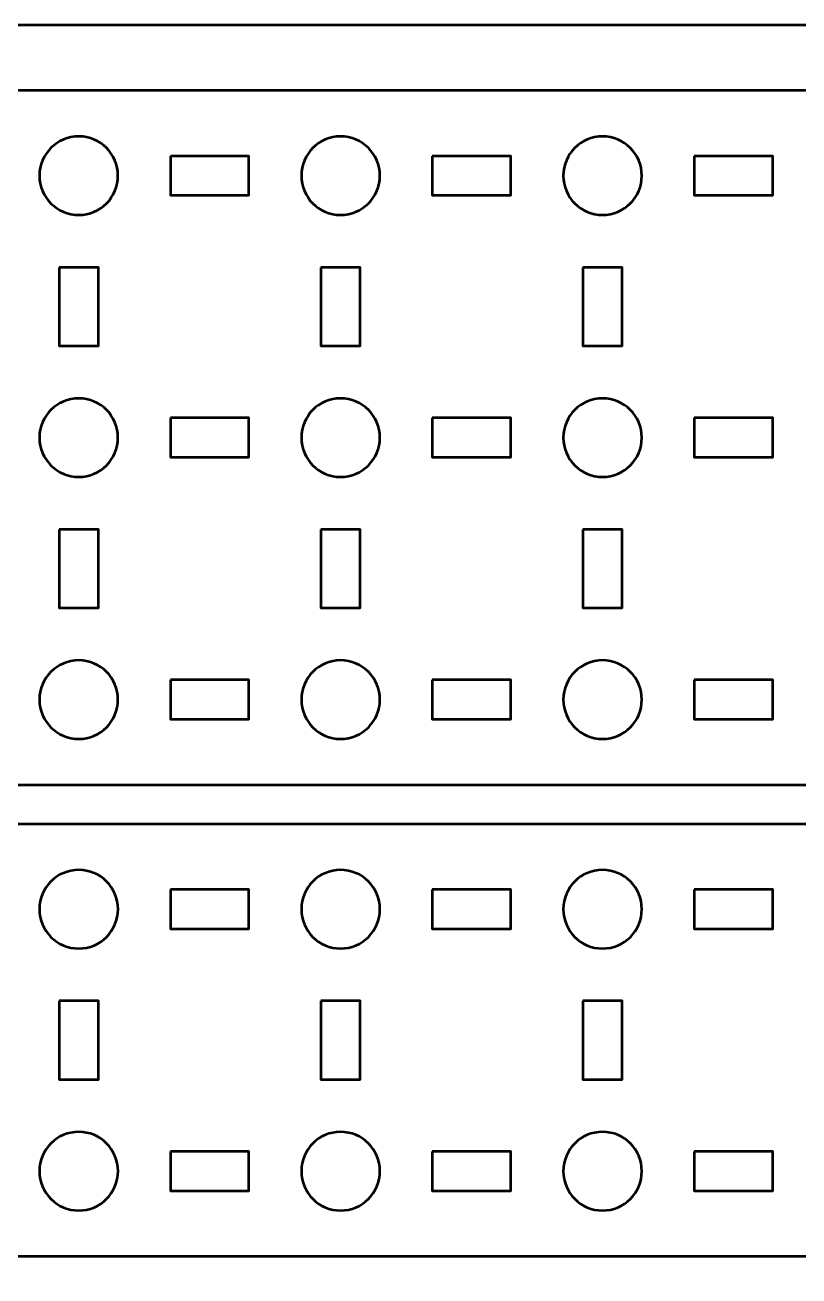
# Model space of a CAD drawing. Header units: centimetres. Extents: x -21 to 0, y -29.7 to 0.
# Drawn here: x -15.91 to -10, y -9.55 to 0 of the extents above; entities that cross this region are included whole.
import ezdxf

# ---------------------------------------------------------------- set-up
doc = ezdxf.new("R2010")
doc.units = ezdxf.units.CM
doc.header["$MEASUREMENT"] = 0
doc.layers.add('Layer 1', color=7, linetype='Continuous')

msp = doc.modelspace()

# ---------------------------------------------------------------- linework, layer by layer
at = {"layer": 'Layer 1', "color": 22, "lineweight": 53}
msp.add_open_spline([(-21.00003, -29.19996), (-21.00003, -29.19996), (-21.00003, -0.49992), (-21.00003, -0.49992), (-21.00003, -0.49992), (-21.00003, -0.22295), (-20.77694, 0.00004), (-20.49994, 0.00004), (-20.49994, 0.00004), (-20.49994, 0.00004), (-0.50008, 0.00004), (-0.50008, 0.00004), (-0.50008, 0.00004), (-0.22294, 0.00004), (0.00002, -0.22295), (0.00002, -0.49992), (0.00002, -0.49992), (0.00002, -0.49992), (0.00002, -29.19996), (0.00002, -29.19996), (0.00002, -29.19996), (0.00002, -29.47696), (-0.22294, -29.70005), (-0.50008, -29.70005), (-0.50008, -29.70005), (-0.50008, -29.70005), (-20.49994, -29.70005), (-20.49994, -29.70005), (-20.49994, -29.70005), (-20.77694, -29.70005), (-21.00003, -29.47696), (-21.00003, -29.19996)], degree=3, knots=[0, 0, 0, 0, 0.125, 0.125, 0.125, 0.125, 0.25, 0.25, 0.25, 0.25, 0.375, 0.375, 0.375, 0.375, 0.5, 0.5, 0.5, 0.5, 0.625, 0.625, 0.625, 0.625, 0.75, 0.75, 0.75, 0.75, 0.875, 0.875, 0.875, 0.875, 1, 1, 1, 1], dxfattribs=at)
at = {"layer": 'Layer 1', "color": 2, "lineweight": 53}
for points in [[(-19.65, -0.50001), (-19.65, -0.50001), (-1.35007, -0.50001), (-1.35007, -0.50001), (-1.35007, -0.50001), (-1.07307, -0.50001), (-0.84997, -0.7231), (-0.84997, -1.0001), (-0.84997, -1.0001), (-0.84997, -1.0001), (-0.84997, -5.29997), (-0.84997, -5.29997), (-0.84997, -5.29997), (-0.84997, -5.57711), (-1.07307, -5.80007), (-1.35007, -5.80007), (-1.35007, -5.80007), (-1.35007, -5.80007), (-19.65, -5.80007), (-19.65, -5.80007), (-19.65, -5.80007), (-19.927, -5.80007), (-20.15009, -5.57711), (-20.15009, -5.29997), (-20.15009, -5.29997), (-20.15009, -5.29997), (-20.15009, -1.0001), (-20.15009, -1.0001), (-20.15009, -1.0001), (-20.15009, -0.7231), (-19.927, -0.50001), (-19.65, -0.50001)], [(-19.64994, -6.10001), (-19.64994, -6.10001), (-1.35007, -6.10001), (-1.35007, -6.10001), (-1.35007, -6.10001), (-1.07307, -6.10001), (-0.84997, -6.32311), (-0.84997, -6.60011), (-0.84997, -6.60011), (-0.84997, -6.60011), (-0.84997, -8.90003), (-0.84997, -8.90003), (-0.84997, -8.90003), (-0.84997, -9.17704), (-1.07307, -9.39999), (-1.35007, -9.39999), (-1.35007, -9.39999), (-1.35007, -9.39999), (-19.64994, -9.39999), (-19.64994, -9.39999), (-19.64994, -9.39999), (-19.92694, -9.39999), (-20.15003, -9.17704), (-20.15003, -8.90003), (-20.15003, -8.90003), (-20.15003, -8.90003), (-20.15003, -6.60011), (-20.15003, -6.60011), (-20.15003, -6.60011), (-20.15003, -6.32311), (-19.92694, -6.10001), (-19.64994, -6.10001)]]:
    msp.add_open_spline(points, degree=3, knots=[0, 0, 0, 0, 0.125, 0.125, 0.125, 0.125, 0.25, 0.25, 0.25, 0.25, 0.375, 0.375, 0.375, 0.375, 0.5, 0.5, 0.5, 0.5, 0.625, 0.625, 0.625, 0.625, 0.75, 0.75, 0.75, 0.75, 0.875, 0.875, 0.875, 0.875, 1, 1, 1, 1], dxfattribs=at)
at = {"layer": 'Layer 1', "lineweight": 53}
for points in [[(-15.20006, -1.15004), (-15.20006, -1.31581), (-15.33439, -1.45004), (-15.50006, -1.45004), (-15.50006, -1.45004), (-15.66569, -1.45004), (-15.80006, -1.31581), (-15.80006, -1.15004), (-15.80006, -1.15004), (-15.80006, -0.98437), (-15.66569, -0.85003), (-15.50006, -0.85003), (-15.50006, -0.85003), (-15.33439, -0.85003), (-15.20006, -0.98437), (-15.20006, -1.15004)], [(-13.20009, -1.15004), (-13.20009, -1.31581), (-13.33432, -1.45004), (-13.50009, -1.45004), (-13.50009, -1.45004), (-13.66576, -1.45004), (-13.80009, -1.31581), (-13.80009, -1.15004), (-13.80009, -1.15004), (-13.80009, -0.98437), (-13.66576, -0.85003), (-13.50009, -0.85003), (-13.50009, -0.85003), (-13.33432, -0.85003), (-13.20009, -0.98437), (-13.20009, -1.15004)], [(-11.20002, -1.15004), (-11.20002, -1.31581), (-11.33439, -1.45004), (-11.50002, -1.45004), (-11.50002, -1.45004), (-11.66579, -1.45004), (-11.80002, -1.31581), (-11.80002, -1.15004), (-11.80002, -1.15004), (-11.80002, -0.98437), (-11.66579, -0.85003), (-11.50002, -0.85003), (-11.50002, -0.85003), (-11.33439, -0.85003), (-11.20002, -0.98437), (-11.20002, -1.15004)], [(-14.80001, -1.0001), (-14.80001, -1.0001), (-14.2, -1.0001), (-14.2, -1.0001), (-14.2, -1.0001), (-14.2, -1.0001), (-14.2, -1.30011), (-14.2, -1.30011), (-14.2, -1.30011), (-14.2, -1.30011), (-14.80001, -1.30011), (-14.80001, -1.30011), (-14.80001, -1.30011), (-14.80001, -1.30011), (-14.80001, -1.0001), (-14.80001, -1.0001)], [(-12.80004, -1.0001), (-12.80004, -1.0001), (-12.20003, -1.0001), (-12.20003, -1.0001), (-12.20003, -1.0001), (-12.20003, -1.0001), (-12.20003, -1.30011), (-12.20003, -1.30011), (-12.20003, -1.30011), (-12.20003, -1.30011), (-12.80004, -1.30011), (-12.80004, -1.30011), (-12.80004, -1.30011), (-12.80004, -1.30011), (-12.80004, -1.0001), (-12.80004, -1.0001)], [(-10.80011, -1.0001), (-10.80011, -1.0001), (-10.2001, -1.0001), (-10.2001, -1.0001), (-10.2001, -1.0001), (-10.2001, -1.0001), (-10.2001, -1.30011), (-10.2001, -1.30011), (-10.2001, -1.30011), (-10.2001, -1.30011), (-10.80011, -1.30011), (-10.80011, -1.30011), (-10.80011, -1.30011), (-10.80011, -1.30011), (-10.80011, -1.0001), (-10.80011, -1.0001)], [(-15.65013, -1.85005), (-15.65013, -1.85005), (-15.35013, -1.85005), (-15.35013, -1.85005), (-15.35013, -1.85005), (-15.35013, -1.85005), (-15.35013, -2.45006), (-15.35013, -2.45006), (-15.35013, -2.45006), (-15.35013, -2.45006), (-15.65013, -2.45006), (-15.65013, -2.45006), (-15.65013, -2.45006), (-15.65013, -2.45006), (-15.65013, -1.85005), (-15.65013, -1.85005)], [(-13.65002, -1.85005), (-13.65002, -1.85005), (-13.35002, -1.85005), (-13.35002, -1.85005), (-13.35002, -1.85005), (-13.35002, -1.85005), (-13.35002, -2.45006), (-13.35002, -2.45006), (-13.35002, -2.45006), (-13.35002, -2.45006), (-13.65002, -2.45006), (-13.65002, -2.45006), (-13.65002, -2.45006), (-13.65002, -2.45006), (-13.65002, -1.85005), (-13.65002, -1.85005)], [(-11.65009, -1.85005), (-11.65009, -1.85005), (-11.35009, -1.85005), (-11.35009, -1.85005), (-11.35009, -1.85005), (-11.35009, -1.85005), (-11.35009, -2.45006), (-11.35009, -2.45006), (-11.35009, -2.45006), (-11.35009, -2.45006), (-11.65009, -2.45006), (-11.65009, -2.45006), (-11.65009, -2.45006), (-11.65009, -2.45006), (-11.65009, -1.85005), (-11.65009, -1.85005)], [(-15.20006, -3.15011), (-15.20006, -3.31574), (-15.33439, -3.45011), (-15.50006, -3.45011), (-15.50006, -3.45011), (-15.66569, -3.45011), (-15.80006, -3.31574), (-15.80006, -3.15011), (-15.80006, -3.15011), (-15.80006, -2.98434), (-15.66569, -2.85011), (-15.50006, -2.85011), (-15.50006, -2.85011), (-15.33439, -2.85011), (-15.20006, -2.98434), (-15.20006, -3.15011)], [(-13.20009, -3.15011), (-13.20009, -3.31574), (-13.33432, -3.45011), (-13.50009, -3.45011), (-13.50009, -3.45011), (-13.66576, -3.45011), (-13.80009, -3.31574), (-13.80009, -3.15011), (-13.80009, -3.15011), (-13.80009, -2.98434), (-13.66576, -2.85011), (-13.50009, -2.85011), (-13.50009, -2.85011), (-13.33432, -2.85011), (-13.20009, -2.98434), (-13.20009, -3.15011)], [(-11.20002, -3.15011), (-11.20002, -3.31574), (-11.33439, -3.45011), (-11.50002, -3.45011), (-11.50002, -3.45011), (-11.66579, -3.45011), (-11.80002, -3.31574), (-11.80002, -3.15011), (-11.80002, -3.15011), (-11.80002, -2.98434), (-11.66579, -2.85011), (-11.50002, -2.85011), (-11.50002, -2.85011), (-11.33439, -2.85011), (-11.20002, -2.98434), (-11.20002, -3.15011)], [(-14.80001, -3.00004), (-14.80001, -3.00004), (-14.2, -3.00004), (-14.2, -3.00004), (-14.2, -3.00004), (-14.2, -3.00004), (-14.2, -3.30004), (-14.2, -3.30004), (-14.2, -3.30004), (-14.2, -3.30004), (-14.80001, -3.30004), (-14.80001, -3.30004), (-14.80001, -3.30004), (-14.80001, -3.30004), (-14.80001, -3.00004), (-14.80001, -3.00004)], [(-12.80004, -3.00004), (-12.80004, -3.00004), (-12.20003, -3.00004), (-12.20003, -3.00004), (-12.20003, -3.00004), (-12.20003, -3.00004), (-12.20003, -3.30004), (-12.20003, -3.30004), (-12.20003, -3.30004), (-12.20003, -3.30004), (-12.80004, -3.30004), (-12.80004, -3.30004), (-12.80004, -3.30004), (-12.80004, -3.30004), (-12.80004, -3.00004), (-12.80004, -3.00004)], [(-10.80011, -3.00004), (-10.80011, -3.00004), (-10.2001, -3.00004), (-10.2001, -3.00004), (-10.2001, -3.00004), (-10.2001, -3.00004), (-10.2001, -3.30004), (-10.2001, -3.30004), (-10.2001, -3.30004), (-10.2001, -3.30004), (-10.80011, -3.30004), (-10.80011, -3.30004), (-10.80011, -3.30004), (-10.80011, -3.30004), (-10.80011, -3.00004), (-10.80011, -3.00004)], [(-15.65013, -3.85002), (-15.65013, -3.85002), (-15.35013, -3.85002), (-15.35013, -3.85002), (-15.35013, -3.85002), (-15.35013, -3.85002), (-15.35013, -4.45002), (-15.35013, -4.45002), (-15.35013, -4.45002), (-15.35013, -4.45002), (-15.65013, -4.45002), (-15.65013, -4.45002), (-15.65013, -4.45002), (-15.65013, -4.45002), (-15.65013, -3.85002), (-15.65013, -3.85002)], [(-13.65002, -3.85002), (-13.65002, -3.85002), (-13.35002, -3.85002), (-13.35002, -3.85002), (-13.35002, -3.85002), (-13.35002, -3.85002), (-13.35002, -4.45002), (-13.35002, -4.45002), (-13.35002, -4.45002), (-13.35002, -4.45002), (-13.65002, -4.45002), (-13.65002, -4.45002), (-13.65002, -4.45002), (-13.65002, -4.45002), (-13.65002, -3.85002), (-13.65002, -3.85002)], [(-11.65009, -3.85002), (-11.65009, -3.85002), (-11.35009, -3.85002), (-11.35009, -3.85002), (-11.35009, -3.85002), (-11.35009, -3.85002), (-11.35009, -4.45002), (-11.35009, -4.45002), (-11.35009, -4.45002), (-11.35009, -4.45002), (-11.65009, -4.45002), (-11.65009, -4.45002), (-11.65009, -4.45002), (-11.65009, -4.45002), (-11.65009, -3.85002), (-11.65009, -3.85002)], [(-15.20006, -5.15004), (-15.20006, -5.31571), (-15.33439, -5.45004), (-15.50006, -5.45004), (-15.50006, -5.45004), (-15.66569, -5.45004), (-15.80006, -5.31571), (-15.80006, -5.15004), (-15.80006, -5.15004), (-15.80006, -4.98441), (-15.66569, -4.85004), (-15.50006, -4.85004), (-15.50006, -4.85004), (-15.33439, -4.85004), (-15.20006, -4.98441), (-15.20006, -5.15004)], [(-13.20009, -5.15004), (-13.20009, -5.31571), (-13.33432, -5.45004), (-13.50009, -5.45004), (-13.50009, -5.45004), (-13.66576, -5.45004), (-13.80009, -5.31571), (-13.80009, -5.15004), (-13.80009, -5.15004), (-13.80009, -4.98441), (-13.66576, -4.85004), (-13.50009, -4.85004), (-13.50009, -4.85004), (-13.33432, -4.85004), (-13.20009, -4.98441), (-13.20009, -5.15004)], [(-11.20002, -5.15004), (-11.20002, -5.31571), (-11.33439, -5.45004), (-11.50002, -5.45004), (-11.50002, -5.45004), (-11.66579, -5.45004), (-11.80002, -5.31571), (-11.80002, -5.15004), (-11.80002, -5.15004), (-11.80002, -4.98441), (-11.66579, -4.85004), (-11.50002, -4.85004), (-11.50002, -4.85004), (-11.33439, -4.85004), (-11.20002, -4.98441), (-11.20002, -5.15004)], [(-14.80001, -4.99997), (-14.80001, -4.99997), (-14.2, -4.99997), (-14.2, -4.99997), (-14.2, -4.99997), (-14.2, -4.99997), (-14.2, -5.29997), (-14.2, -5.29997), (-14.2, -5.29997), (-14.2, -5.29997), (-14.80001, -5.29997), (-14.80001, -5.29997), (-14.80001, -5.29997), (-14.80001, -5.29997), (-14.80001, -4.99997), (-14.80001, -4.99997)], [(-12.80004, -4.99997), (-12.80004, -4.99997), (-12.20003, -4.99997), (-12.20003, -4.99997), (-12.20003, -4.99997), (-12.20003, -4.99997), (-12.20003, -5.29997), (-12.20003, -5.29997), (-12.20003, -5.29997), (-12.20003, -5.29997), (-12.80004, -5.29997), (-12.80004, -5.29997), (-12.80004, -5.29997), (-12.80004, -5.29997), (-12.80004, -4.99997), (-12.80004, -4.99997)], [(-10.80011, -4.99997), (-10.80011, -4.99997), (-10.2001, -4.99997), (-10.2001, -4.99997), (-10.2001, -4.99997), (-10.2001, -4.99997), (-10.2001, -5.29997), (-10.2001, -5.29997), (-10.2001, -5.29997), (-10.2001, -5.29997), (-10.80011, -5.29997), (-10.80011, -5.29997), (-10.80011, -5.29997), (-10.80011, -5.29997), (-10.80011, -4.99997), (-10.80011, -4.99997)], [(-15.20002, -6.75004), (-15.20002, -6.91581), (-15.33434, -7.05004), (-15.50001, -7.05004), (-15.50001, -7.05004), (-15.66564, -7.05004), (-15.80001, -6.91581), (-15.80001, -6.75004), (-15.80001, -6.75004), (-15.80001, -6.58438), (-15.66564, -6.45004), (-15.50001, -6.45004), (-15.50001, -6.45004), (-15.33434, -6.45004), (-15.20002, -6.58438), (-15.20002, -6.75004)], [(-13.20005, -6.75004), (-13.20005, -6.91581), (-13.33428, -7.05004), (-13.50005, -7.05004), (-13.50005, -7.05004), (-13.66572, -7.05004), (-13.80005, -6.91581), (-13.80005, -6.75004), (-13.80005, -6.75004), (-13.80005, -6.58438), (-13.66572, -6.45004), (-13.50005, -6.45004), (-13.50005, -6.45004), (-13.33428, -6.45004), (-13.20005, -6.58438), (-13.20005, -6.75004)], [(-11.19999, -6.75004), (-11.19999, -6.91581), (-11.33436, -7.05004), (-11.49999, -7.05004), (-11.49999, -7.05004), (-11.66576, -7.05004), (-11.79999, -6.91581), (-11.79999, -6.75004), (-11.79999, -6.75004), (-11.79999, -6.58438), (-11.66576, -6.45004), (-11.49999, -6.45004), (-11.49999, -6.45004), (-11.33436, -6.45004), (-11.19999, -6.58438), (-11.19999, -6.75004)], [(-14.79997, -6.60011), (-14.79997, -6.60011), (-14.19996, -6.60011), (-14.19996, -6.60011), (-14.19996, -6.60011), (-14.19996, -6.60011), (-14.19996, -6.90011), (-14.19996, -6.90011), (-14.19996, -6.90011), (-14.19996, -6.90011), (-14.79997, -6.90011), (-14.79997, -6.90011), (-14.79997, -6.90011), (-14.79997, -6.90011), (-14.79997, -6.60011), (-14.79997, -6.60011)], [(-12.8, -6.60011), (-12.8, -6.60011), (-12.19999, -6.60011), (-12.19999, -6.60011), (-12.19999, -6.60011), (-12.19999, -6.60011), (-12.19999, -6.90011), (-12.19999, -6.90011), (-12.19999, -6.90011), (-12.19999, -6.90011), (-12.8, -6.90011), (-12.8, -6.90011), (-12.8, -6.90011), (-12.8, -6.90011), (-12.8, -6.60011), (-12.8, -6.60011)], [(-10.80008, -6.60011), (-10.80008, -6.60011), (-10.20007, -6.60011), (-10.20007, -6.60011), (-10.20007, -6.60011), (-10.20007, -6.60011), (-10.20007, -6.90011), (-10.20007, -6.90011), (-10.20007, -6.90011), (-10.20007, -6.90011), (-10.80008, -6.90011), (-10.80008, -6.90011), (-10.80008, -6.90011), (-10.80008, -6.90011), (-10.80008, -6.60011), (-10.80008, -6.60011)], [(-15.65008, -7.45006), (-15.65008, -7.45006), (-15.35008, -7.45006), (-15.35008, -7.45006), (-15.35008, -7.45006), (-15.35008, -7.45006), (-15.35008, -8.05005), (-15.35008, -8.05005), (-15.35008, -8.05005), (-15.35008, -8.05005), (-15.65008, -8.05005), (-15.65008, -8.05005), (-15.65008, -8.05005), (-15.65008, -8.05005), (-15.65008, -7.45006), (-15.65008, -7.45006)], [(-13.64998, -7.45006), (-13.64998, -7.45006), (-13.34998, -7.45006), (-13.34998, -7.45006), (-13.34998, -7.45006), (-13.34998, -7.45006), (-13.34998, -8.05005), (-13.34998, -8.05005), (-13.34998, -8.05005), (-13.34998, -8.05005), (-13.64998, -8.05005), (-13.64998, -8.05005), (-13.64998, -8.05005), (-13.64998, -8.05005), (-13.64998, -7.45006), (-13.64998, -7.45006)], [(-11.65006, -7.45006), (-11.65006, -7.45006), (-11.35006, -7.45006), (-11.35006, -7.45006), (-11.35006, -7.45006), (-11.35006, -7.45006), (-11.35006, -8.05005), (-11.35006, -8.05005), (-11.35006, -8.05005), (-11.35006, -8.05005), (-11.65006, -8.05005), (-11.65006, -8.05005), (-11.65006, -8.05005), (-11.65006, -8.05005), (-11.65006, -7.45006), (-11.65006, -7.45006)], [(-15.20002, -8.7501), (-15.20002, -8.91573), (-15.33434, -9.05011), (-15.50001, -9.05011), (-15.50001, -9.05011), (-15.66564, -9.05011), (-15.80001, -8.91573), (-15.80001, -8.7501), (-15.80001, -8.7501), (-15.80001, -8.58433), (-15.66564, -8.4501), (-15.50001, -8.4501), (-15.50001, -8.4501), (-15.33434, -8.4501), (-15.20002, -8.58433), (-15.20002, -8.7501)], [(-13.20005, -8.7501), (-13.20005, -8.91573), (-13.33428, -9.05011), (-13.50005, -9.05011), (-13.50005, -9.05011), (-13.66572, -9.05011), (-13.80005, -8.91573), (-13.80005, -8.7501), (-13.80005, -8.7501), (-13.80005, -8.58433), (-13.66572, -8.4501), (-13.50005, -8.4501), (-13.50005, -8.4501), (-13.33428, -8.4501), (-13.20005, -8.58433), (-13.20005, -8.7501)], [(-11.19999, -8.7501), (-11.19999, -8.91573), (-11.33436, -9.05011), (-11.49999, -9.05011), (-11.49999, -9.05011), (-11.66576, -9.05011), (-11.79999, -8.91573), (-11.79999, -8.7501), (-11.79999, -8.7501), (-11.79999, -8.58433), (-11.66576, -8.4501), (-11.49999, -8.4501), (-11.49999, -8.4501), (-11.33436, -8.4501), (-11.19999, -8.58433), (-11.19999, -8.7501)], [(-14.79997, -8.60003), (-14.79997, -8.60003), (-14.19996, -8.60003), (-14.19996, -8.60003), (-14.19996, -8.60003), (-14.19996, -8.60003), (-14.19996, -8.90003), (-14.19996, -8.90003), (-14.19996, -8.90003), (-14.19996, -8.90003), (-14.79997, -8.90003), (-14.79997, -8.90003), (-14.79997, -8.90003), (-14.79997, -8.90003), (-14.79997, -8.60003), (-14.79997, -8.60003)], [(-12.8, -8.60003), (-12.8, -8.60003), (-12.19999, -8.60003), (-12.19999, -8.60003), (-12.19999, -8.60003), (-12.19999, -8.60003), (-12.19999, -8.90003), (-12.19999, -8.90003), (-12.19999, -8.90003), (-12.19999, -8.90003), (-12.8, -8.90003), (-12.8, -8.90003), (-12.8, -8.90003), (-12.8, -8.90003), (-12.8, -8.60003), (-12.8, -8.60003)], [(-10.80008, -8.60003), (-10.80008, -8.60003), (-10.20007, -8.60003), (-10.20007, -8.60003), (-10.20007, -8.60003), (-10.20007, -8.60003), (-10.20007, -8.90003), (-10.20007, -8.90003), (-10.20007, -8.90003), (-10.20007, -8.90003), (-10.80008, -8.90003), (-10.80008, -8.90003), (-10.80008, -8.90003), (-10.80008, -8.90003), (-10.80008, -8.60003), (-10.80008, -8.60003)]]:
    msp.add_open_spline(points, degree=3, knots=[0, 0, 0, 0, 0.25, 0.25, 0.25, 0.25, 0.5, 0.5, 0.5, 0.5, 0.75, 0.75, 0.75, 0.75, 1, 1, 1, 1], dxfattribs=at)

doc.saveas('drawing.dxf')
